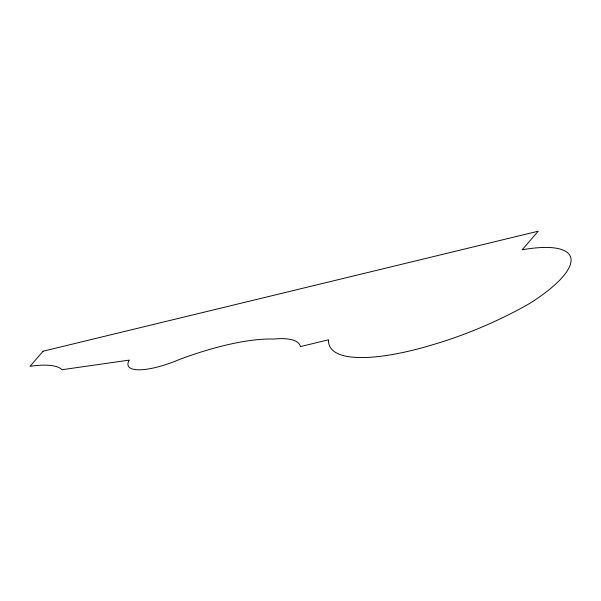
<?xml version="1.0" encoding="UTF-8"?>
<svg xmlns="http://www.w3.org/2000/svg" width="601" height="601" viewBox="0 0 601 601"><rect width="100%" height="100%" fill="white"/><g stroke="black" fill="none" stroke-linecap="round" stroke-linejoin="round"><path stroke-width="0.9" d="M43.099 351.202L30.05 366.317A88.4 25.107 -22.9 0 1 62.031 369.72L129.238 360.112A49.41 14.033 -22.9 0 0 180.135 359.188A134.346 38.156 -22.9 0 1 273.305 339.069A84.801 24.085 -22.9 0 1 300.41 346.604L328.529 339.79A147.508 41.897 -22.9 0 0 434.313 344.26A135.217 38.404 -22.9 0 0 530.42 302.994A112.229 31.876 -22.9 0 0 522.149 249.798L538.218 231.197L43.099 351.202"/></g></svg>
